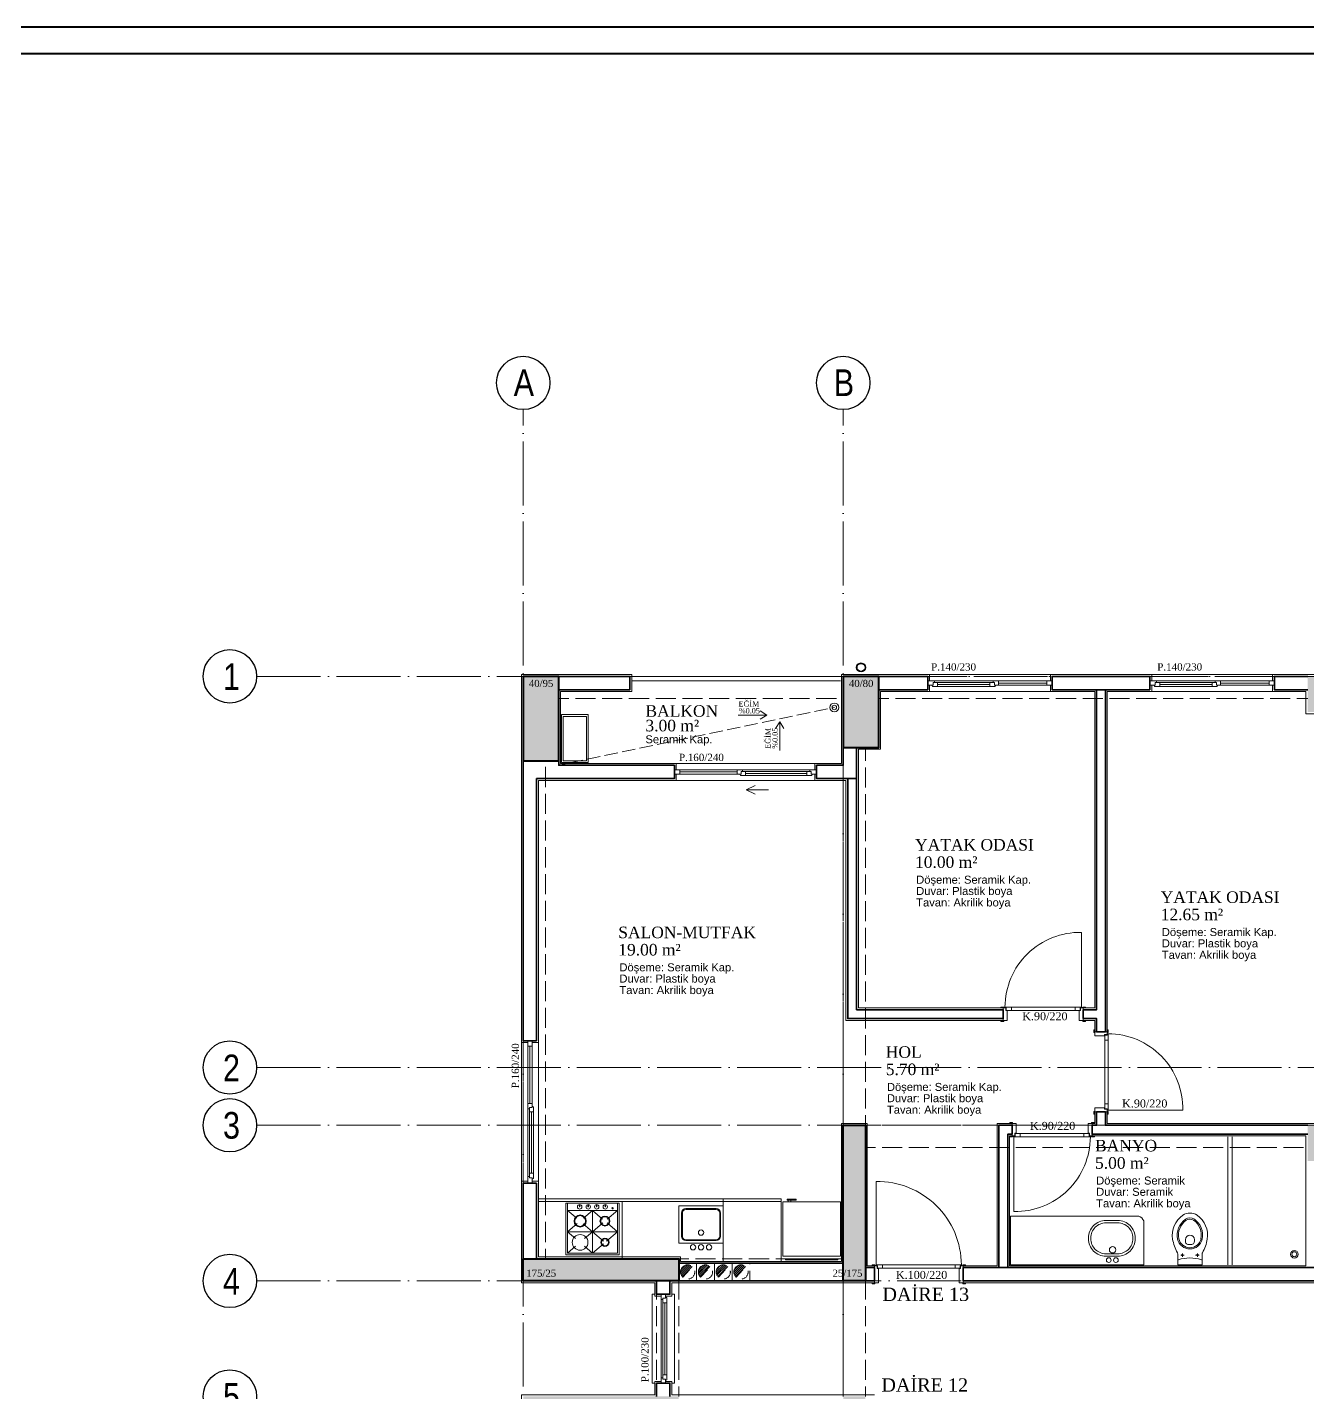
# Model space of a CAD drawing. Header units: millimetres. Extents: x 11587 to 81192, y -36083 to -25300.
# Drawn here: x 30769 to 32209, y -26835 to -25300 of the extents above; entities that cross this region are included whole.
import ezdxf

# ---------------------------------------------------------------- set-up
doc = ezdxf.new("R2010")
doc.units = ezdxf.units.MM
doc.linetypes.add('AKS', pattern=[30, 24, -3, 0, -3])
doc.linetypes.add('IZDUSUM1', pattern=[20, 7.5, -5, 7.5, 0])
for name, color, linetype, lineweight in [('rtm-aks balon', 20, 'Continuous', 25), ('rtm-aks balon yazı', 7, 'Continuous', 20), ('rtm-aks yeni', 7, 'AKS', 20), ('rtm-antet-02', 140, 'Continuous', 40), ('rtm-cam', 141, 'Continuous', 9), ('rtm-duv tugla', 22, 'Continuous', 35), ('rtm-izdusum-üst ince', 8, 'IZDUSUM1', 5), ('rtm-kapı-ahsap', 35, 'Continuous', 13), ('rtm-mhl-yazı-adı', 150, 'Continuous', 30), ('rtm-mhl-yazı-m2', 7, 'Continuous', 20), ('rtm-mhl-yazı-malzeme', 253, 'Continuous', 13), ('rtm-pen-ahsap', 35, 'Continuous', 13), ('rtm-plan katmanı-04', 33, 'Continuous', 25), ('rtm-plan katmanı-05', 205, 'Continuous', 20), ('rtm-plan katmanı-07', 135, 'Continuous', 9), ('rtm-sembol ok', 7, 'Continuous', 20), ('rtm-sıva', 252, 'Continuous', 15), ('rtm-tarama-betonarme', 51, 'Continuous', 15), ('rtm-tas_betonarme', 50, 'Continuous', 40), ('rtm-tefris vitrifiye', 9, 'Continuous', 9)]:
    doc.layers.add(name, color=color, linetype=linetype, lineweight=lineweight)
doc.styles.add('AKSYAZI', font='ARIALN.TTF')
doc.styles.add('ARIAL', font='times.ttf')
doc.styles.get("Standard").update_dxf_attribs({"font": 'arial.ttf'})
doc.styles.add('VAZ-OLCU', font='times.ttf', dxfattribs={"height": 60})

# ---------------------------------------------------------------- blocks, each defined once
blk = doc.blocks.new('K-100')
at = {"layer": 'rtm-kapı-ahsap'}
for p, q in [((-34308.1, -13702.2), (-34307, -13702.2)), ((-34308.1, -13705.4), (-34308.1, -13702.2)), ((-34307, -13705.4), (-34308.1, -13705.4)), ((-34307, -13702.2), (-34307, -13705.4)), ((-34307, -13709.3), (-34307, -13704.8)), ((-34288, -13704.8), (-34307, -13704.8)), ((-34291, -13709.3), (-34307, -13709.3)), ((-34288, -13707.8), (-34291, -13707.8)), ((-34291, -13707.8), (-34291, -13709.3)), ((-34290.8, -13801.3), (-34290.8, -13708.3)), ((-34290.8, -13708.3), (-34287.9, -13708.3)), ((-34287, -13713.9), (-34290.8, -13713.9)), ((-34288, -13702.3), (-34288, -13705.4)), ((-34287, -13702.3), (-34288, -13702.3)), ((-34288, -13704.8), (-34288, -13707.8)), ((-34288, -13705.4), (-34287, -13705.4)), ((-34288, -13706.8), (-34287, -13706.8)), ((-34287.9, -13708.3), (-34287.9, -13706.8)), ((-34287, -13705.4), (-34287, -13702.3)), ((-34287, -13706.8), (-34287, -13802.8)), ((-34307, -13804.2), (-34308.1, -13804.2)), ((-34308.1, -13804.2), (-34308.1, -13807.3)), ((-34307, -13800.3), (-34307, -13804.8)), ((-34291, -13800.3), (-34307, -13800.3)), ((-34307, -13807.3), (-34307, -13804.2)), ((-34288, -13804.8), (-34307, -13804.8)), ((-34291, -13801.8), (-34291, -13800.3)), ((-34288, -13801.8), (-34291, -13801.8)), ((-34287, -13795.6), (-34290.8, -13795.6)), ((-34290.8, -13801.3), (-34287.9, -13801.3)), ((-34288, -13804.8), (-34288, -13801.8)), ((-34288, -13802.8), (-34287, -13802.8)), ((-34288, -13807.3), (-34288, -13804.2)), ((-34288, -13804.2), (-34287, -13804.2)), ((-34287.9, -13801.3), (-34287.9, -13802.8)), ((-34193, -13802.8), (-34287, -13802.8)), ((-34287, -13804.2), (-34287, -13807.3)), ((-34308.1, -13807.3), (-34307, -13807.3)), ((-34287, -13807.3), (-34288, -13807.3))]:
    blk.add_line(p, q, dxfattribs=at)
at = {"layer": 'rtm-kapı-ahsap', "const_width": 0.392}
blk.add_lwpolyline([(-34287.4, -13803.7, -1), (-34287.4, -13803.1, -1)], format="xyb", close=True, dxfattribs=at)
at = {"layer": 'rtm-kapı-ahsap'}
blk.add_arc((-34287.9, -13801.7), 94.9, 359.3332, 89.4605, dxfattribs=at)
blk = doc.blocks.new('rty')
at = {"layer": 'rtm-kapı-ahsap'}
for p, q in [((-58244.9, -62700.3), (-58243.8, -62700.3)), ((-58244.9, -62703.4), (-58244.9, -62700.3)), ((-58243.8, -62703.4), (-58244.9, -62703.4)), ((-58243.8, -62700.3), (-58243.8, -62703.4)), ((-58243.8, -62707.4), (-58243.8, -62702.9)), ((-58229.8, -62702.9), (-58243.8, -62702.9)), ((-58229.8, -62700.4), (-58229.8, -62703.4)), ((-58228.8, -62700.4), (-58229.8, -62700.4)), ((-58229.8, -62702.9), (-58229.8, -62705.9)), ((-58229.8, -62703.4), (-58228.8, -62703.4)), ((-58228.8, -62703.4), (-58228.8, -62700.4)), ((-58232.8, -62707.4), (-58243.8, -62707.4)), ((-58232.8, -62705.9), (-58232.8, -62707.4)), ((-58229.8, -62705.9), (-58232.8, -62705.9)), ((-58232.6, -62706.4), (-58232.6, -62789.4)), ((-58232.6, -62706.4), (-58229.7, -62706.4)), ((-58228.8, -62712), (-58232.6, -62712)), ((-58229.8, -62704.9), (-58228.8, -62704.9)), ((-58229.7, -62706.4), (-58229.7, -62704.9)), ((-58228.8, -62790.9), (-58228.8, -62704.9)), ((-58144.8, -62704.9), (-58228.8, -62704.9)), ((-58243.8, -62792.3), (-58244.9, -62792.3)), ((-58244.9, -62792.3), (-58244.9, -62795.4)), ((-58244.9, -62795.4), (-58243.8, -62795.4)), ((-58243.8, -62788.4), (-58243.8, -62792.9)), ((-58232.8, -62788.4), (-58243.8, -62788.4)), ((-58243.8, -62795.4), (-58243.8, -62792.3)), ((-58229.8, -62792.9), (-58243.8, -62792.9)), ((-58232.8, -62789.9), (-58232.8, -62788.4)), ((-58229.8, -62789.9), (-58232.8, -62789.9)), ((-58228.8, -62783.7), (-58232.6, -62783.7)), ((-58232.6, -62789.4), (-58229.7, -62789.4)), ((-58229.8, -62792.9), (-58229.8, -62789.9)), ((-58229.8, -62790.9), (-58228.8, -62790.9)), ((-58229.8, -62795.4), (-58229.8, -62792.3)), ((-58229.8, -62792.3), (-58228.8, -62792.3)), ((-58228.8, -62795.4), (-58229.8, -62795.4)), ((-58229.7, -62789.4), (-58229.7, -62790.9)), ((-58228.8, -62792.3), (-58228.8, -62795.4))]:
    blk.add_line(p, q, dxfattribs=at)
at = {"layer": 'rtm-kapı-ahsap', "const_width": 0.392}
blk.add_lwpolyline([(-58229.2, -62703.9, 1), (-58229.2, -62704.5, 1)], format="xyb", close=True, dxfattribs=at)
at = {"layer": 'rtm-kapı-ahsap'}
blk.add_arc((-58229.1, -62706.6), 84.3, 270.2011, 1.1472, dxfattribs=at)

msp = doc.modelspace()

# ---------------------------------------------------------------- hatches: boundary and pattern name
at = {"layer": 'rtm-izdusum-üst ince', "ltscale": 1.5}
h = msp.add_hatch(dxfattribs=at)
h.set_pattern_fill('ANSI31', color=256, scale=0.5, angle=180, style=0)
h.set_pattern_definition([(225, (31955.9866, -26689.5514), (1.122532, -1.122532), [])])
edge = h.paths.add_edge_path()
edge.add_arc((31511.59, -26699.55), 8, 47.23741, 227.23741, ccw=False)
edge.add_line((31517.03, -26693.68), (31506.16, -26705.42))
h = msp.add_hatch(dxfattribs=at)
h.set_pattern_fill('ANSI31', color=256, scale=0.5, angle=180, style=0)
h.set_pattern_definition([(225, (31975.9866, -26689.5514), (1.122532, -1.122532), [])])
edge = h.paths.add_edge_path()
edge.add_arc((31531.59, -26699.55), 8, 47.23741, 227.23741, ccw=False)
edge.add_line((31537.03, -26693.68), (31526.16, -26705.42))
h = msp.add_hatch(dxfattribs=at)
h.set_pattern_fill('ANSI31', color=256, scale=0.5, angle=180, style=0)
h.set_pattern_definition([(225, (31995.9866, -26689.5514), (1.122532, -1.122532), [])])
edge = h.paths.add_edge_path()
edge.add_arc((31551.59, -26699.55), 8, 47.23741, 227.23741, ccw=False)
edge.add_line((31557.03, -26693.68), (31546.16, -26705.42))
h = msp.add_hatch(dxfattribs=at)
h.set_pattern_fill('ANSI31', color=256, scale=0.5, angle=180, style=0)
h.set_pattern_definition([(225, (32015.9866, -26689.5514), (1.122532, -1.122532), [])])
edge = h.paths.add_edge_path()
edge.add_arc((31571.59, -26699.55), 8, 47.23741, 227.23741, ccw=False)
edge.add_line((31577.03, -26693.68), (31566.16, -26705.42))
at = {"layer": 'rtm-tarama-betonarme'}
h = msp.add_hatch(dxfattribs=at)
h.set_pattern_fill('ANSI33', color=256, scale=2, style=0)
h.set_pattern_definition([(45, (21039.519, -4888.525), (-8.980256, 8.980256), []), (45, (21048.499, -4888.525), (-8.980256, 8.980256), [6.35, -3.175])])
h.paths.add_polyline_path([(34324.09, -27439.55), (34364.09, -27439.55), (34364.09, -27519.55), (34324.09, -27519.55)])
h.paths.add_polyline_path([(33911.59, -27479.55), (33991.59, -27479.55), (33991.59, -27519.55), (33911.59, -27519.55)])
h.paths.add_polyline_path([(34324.09, -26944.55), (34364.09, -26944.55), (34364.09, -27024.55), (34324.09, -27024.55)])
h.paths.add_polyline_path([(33961.59, -26944.55), (33996.59, -26944.55), (33996.59, -27024.55), (33961.59, -27024.55)])
h.paths.add_polyline_path([(33961.59, -26524.55), (33996.59, -26524.55), (33996.59, -26604.55), (33961.59, -26604.55)])
h.paths.add_polyline_path([(34324.09, -26524.55), (34364.09, -26524.55), (34364.09, -26604.55), (34324.09, -26604.55)])
h.paths.add_polyline_path([(34324.09, -26029.55), (34364.09, -26029.55), (34364.09, -26109.55), (34324.09, -26109.55)])
h.paths.add_polyline_path([(33911.59, -26029.55), (33991.59, -26029.55), (33991.59, -26069.55), (33911.59, -26069.55)])
h.paths.add_polyline_path([(34726.59, -26524.55), (34691.59, -26524.55), (34691.59, -26604.55), (34726.59, -26604.55)])
h.paths.add_polyline_path([(34726.59, -26944.55), (34691.59, -26944.55), (34691.59, -27024.55), (34726.59, -27024.55)])
h.paths.add_polyline_path([(34776.59, -27479.55), (34696.59, -27479.55), (34696.59, -27519.55), (34776.59, -27519.55)])
h.paths.add_polyline_path([(35299.09, -27479.55), (35219.09, -27479.55), (35219.09, -27519.55), (35299.09, -27519.55)])
h.paths.add_polyline_path([(35299.09, -26974.55), (35219.09, -26974.55), (35219.09, -27014.55), (35299.09, -27014.55)])
h.paths.add_polyline_path([(35299.09, -26534.55), (35219.09, -26534.55), (35219.09, -26574.55), (35299.09, -26574.55)])
h.paths.add_polyline_path([(34776.59, -26029.55), (34696.59, -26029.55), (34696.59, -26069.55), (34776.59, -26069.55)])
h.paths.add_polyline_path([(35299.09, -26029.55), (35219.09, -26029.55), (35219.09, -26069.55), (35299.09, -26069.55)])
h.paths.add_polyline_path([(35821.59, -26839.55), (35796.59, -26839.55), (35796.59, -27014.55), (35821.59, -27014.55)])
h.paths.add_polyline_path([(35821.59, -26534.55), (35796.59, -26534.55), (35796.59, -26709.55), (35821.59, -26709.55)])
h.paths.add_polyline_path([(36181.59, -26839.55), (36006.59, -26839.55), (36006.59, -26864.55), (36181.59, -26864.55)])
h.paths.add_polyline_path([(36181.59, -26684.55), (36006.59, -26684.55), (36006.59, -26709.55), (36181.59, -26709.55)])
h.paths.add_polyline_path([(35821.59, -26109.55), (35781.59, -26109.55), (35781.59, -26029.55), (35821.59, -26029.55)])
h.paths.add_polyline_path([(36181.59, -26124.55), (36141.59, -26124.55), (36141.59, -26029.55), (36181.59, -26029.55)])
h.paths.add_polyline_path([(35821.59, -27439.55), (35781.59, -27439.55), (35781.59, -27519.55), (35821.59, -27519.55)])
h.paths.add_polyline_path([(36181.59, -27424.55), (36141.59, -27424.55), (36141.59, -27519.55), (36181.59, -27519.55)])
h.paths.add_polyline_path([(33421.59, -27439.55), (33461.59, -27439.55), (33461.59, -27519.55), (33421.59, -27519.55)])
h.paths.add_polyline_path([(33131.59, -27439.55), (33171.59, -27439.55), (33171.59, -27519.55), (33131.59, -27519.55)])
h.paths.add_polyline_path([(33421.59, -26029.55), (33501.59, -26029.55), (33501.59, -26069.55), (33421.59, -26069.55)])
h.paths.add_polyline_path([(33091.59, -26029.55), (33171.59, -26029.55), (33171.59, -26069.55), (33091.59, -26069.55)])
h.paths.add_polyline_path([(32781.59, -26524.55), (32816.59, -26524.55), (32816.59, -26604.55), (32781.59, -26604.55)])
h.paths.add_polyline_path([(32781.59, -26944.55), (32816.59, -26944.55), (32816.59, -27024.55), (32781.59, -27024.55)])
h.paths.add_polyline_path([(32731.59, -27479.55), (32811.59, -27479.55), (32811.59, -27519.55), (32731.59, -27519.55)])
h.paths.add_polyline_path([(32209.09, -27479.55), (32289.09, -27479.55), (32289.09, -27519.55), (32209.09, -27519.55)])
h.paths.add_polyline_path([(32209.09, -26974.55), (32289.09, -26974.55), (32289.09, -27014.55), (32209.09, -27014.55)])
h.paths.add_polyline_path([(32209.09, -26534.55), (32289.09, -26534.55), (32289.09, -26574.55), (32209.09, -26574.55)])
h.paths.add_polyline_path([(32731.59, -26029.55), (32811.59, -26029.55), (32811.59, -26069.55), (32731.59, -26069.55)])
h.paths.add_polyline_path([(32209.09, -26029.55), (32289.09, -26029.55), (32289.09, -26069.55), (32209.09, -26069.55)])
h.paths.add_polyline_path([(31686.59, -26839.55), (31711.59, -26839.55), (31711.59, -27014.55), (31686.59, -27014.55)])
h.paths.add_polyline_path([(31686.59, -26534.55), (31711.59, -26534.55), (31711.59, -26709.55), (31686.59, -26709.55)])
h.paths.add_polyline_path([(31326.59, -26839.55), (31501.59, -26839.55), (31501.59, -26864.55), (31326.59, -26864.55)])
h.paths.add_polyline_path([(31326.59, -26684.55), (31501.59, -26684.55), (31501.59, -26709.55), (31326.59, -26709.55)])
h.paths.add_polyline_path([(31686.59, -26109.55), (31726.59, -26109.55), (31726.59, -26029.55), (31686.59, -26029.55)])
h.paths.add_polyline_path([(31326.59, -26124.55), (31366.59, -26124.55), (31366.59, -26029.55), (31326.59, -26029.55)])
h.paths.add_polyline_path([(31686.59, -27439.55), (31726.59, -27439.55), (31726.59, -27519.55), (31686.59, -27519.55)])
h.paths.add_polyline_path([(31326.59, -27424.55), (31366.59, -27424.55), (31366.59, -27519.55), (31326.59, -27519.55)])

# ---------------------------------------------------------------- linework, layer by layer
at = {"layer": 'rtm-aks balon'}
for centre in [(31326.59, -25699.55), (31686.59, -25699.55), (30996.59, -26029.55), (30996.59, -26469.55), (30996.59, -26534.55), (30996.59, -26709.55), (30996.59, -26839.55)]:
    msp.add_circle(centre, 30, dxfattribs=at)
at = {"layer": 'rtm-aks yeni', "ltscale": 3}
for p, q in [((31326.59, -27819.55), (31326.59, -25729.55)), ((31686.59, -27819.55), (31686.59, -25729.55)), ((31026.59, -26029.55), (36481.59, -26029.55)), ((31026.59, -26469.55), (36481.59, -26469.55)), ((31026.59, -26534.55), (36481.59, -26534.55)), ((31026.59, -26709.55), (36481.59, -26709.55))]:
    msp.add_line(p, q, dxfattribs=at)
at = {"layer": 'rtm-antet-02'}
msp.add_lwpolyline([(30726.59, -25299.55), (30726.59, -28299.55), (36726.59, -28299.55), (36726.59, -25299.55), (30726.59, -25299.55)], dxfattribs=at)
msp.add_lwpolyline([(30756.59, -25329.55), (30756.59, -28269.55), (36696.59, -28269.55), (36696.59, -25329.55)], close=True, dxfattribs=at)
at = {"layer": 'rtm-cam'}
for p, q in [((31792.59, -26038.8), (31851.59, -26038.8)), ((31861.09, -26037.05), (31915.59, -26037.05)), ((32042.59, -26038.8), (32101.59, -26038.8)), ((32111.09, -26037.05), (32165.59, -26037.05)), ((31567.09, -26137.05), (31502.59, -26137.05)), ((31645.59, -26138.8), (31576.59, -26138.8)), ((31334.09, -26510.05), (31334.09, -26445.55)), ((31335.84, -26588.55), (31335.84, -26519.55)), ((31485.84, -26815.05), (31485.84, -26734.05))]:
    msp.add_line(p, q, dxfattribs=at)
at = {"layer": 'rtm-duv tugla'}
for points in [[(31366.59, -26029.55), (31446.59, -26029.55), (31446.59, -26044.55), (31366.59, -26044.55)], [(31726.59, -26044.55), (31781.59, -26044.55), (31781.59, -26029.55), (31726.59, -26029.55)], [(31781.59, -26044.55), (31781.59, -26029.55)], [(32209.09, -26029.55), (32171.59, -26029.55), (32171.59, -26044.55), (32209.09, -26044.55)], [(31971.59, -26044.55), (31971.59, -26404.55), (31956.59, -26404.55), (31956.59, -26414.55), (31971.59, -26414.55), (31971.59, -26429.55), (31981.59, -26429.55), (31981.59, -26044.55)], [(31686.59, -26109.55), (31686.59, -26129.55), (31656.59, -26129.55), (31656.59, -26144.55), (31701.59, -26144.55), (31701.59, -26109.55)], [(31326.59, -26124.55), (31326.59, -26439.55)], [(31366.59, -26124.55), (31366.59, -26129.55), (31496.59, -26129.55), (31496.59, -26144.55), (31341.59, -26144.55), (31341.59, -26439.55)], [(31701.59, -26144.55), (31701.59, -26404.55), (31866.59, -26404.55), (31866.59, -26414.55), (31691.59, -26414.55), (31691.59, -26144.55)], [(31326.59, -26439.55), (31341.59, -26439.55)], [(32209.09, -26534.55), (31981.59, -26534.55), (31981.59, -26519.55), (31971.59, -26519.55), (31971.59, -26534.55), (31966.59, -26534.55), (31966.59, -26544.55), (32209.09, -26544.55)], [(31871.59, -26694.55), (31871.59, -26544.55), (31876.59, -26544.55), (31876.59, -26534.55), (31861.59, -26534.55), (31861.59, -26694.55)], [(31326.59, -26599.55), (31341.59, -26599.55)], [(31326.59, -26599.55), (31326.59, -26684.55)], [(31341.59, -26599.55), (31341.59, -26684.55)], [(31501.59, -26689.55), (31686.59, -26689.55)], [(31711.59, -26694.55), (31721.59, -26694.55)], [(31721.59, -26694.55), (31721.59, -26709.55)], [(31821.59, -26694.55), (31821.59, -26709.55)], [(31821.59, -26694.55), (32676.59, -26694.55)], [(31491.59, -26709.55), (31491.59, -26724.55), (31476.59, -26724.55), (31476.59, -26709.55)], [(31501.59, -26709.55), (31686.59, -26709.55)], [(31711.59, -26709.55), (31721.59, -26709.55)], [(31821.59, -26709.55), (32676.59, -26709.55)], [(31491.59, -26839.55), (31491.59, -26824.55), (31476.59, -26824.55), (31476.59, -26839.55)]]:
    msp.add_lwpolyline(points, dxfattribs=at)
msp.add_lwpolyline([(32031.59, -26044.55), (32031.59, -26029.55), (31921.59, -26029.55), (31921.59, -26044.55)], close=True, dxfattribs=at)
at = {"layer": 'rtm-izdusum-üst ince', "ltscale": 1.5}
for points in [[(31366.59, -26029.55), (31686.59, -26029.55)], [(31724.52, -26029.55), (32209.09, -26029.55)], [(31366.59, -26054.55), (31686.59, -26054.55)], [(31726.59, -26054.55), (32209.09, -26054.55)], [(31686.59, -26534.55), (31686.59, -26109.55)], [(31711.59, -26534.55), (31711.59, -26109.55)], [(31326.59, -26684.55), (31326.59, -26124.55)], [(31351.59, -26684.55), (31351.59, -26124.55)], [(31711.59, -26534.55), (32209.09, -26534.55)], [(31711.59, -26559.55), (32209.09, -26559.55)], [(31501.59, -26684.55), (31686.59, -26684.55)], [(31501.59, -26689.55), (31501.59, -26709.55), (31521.59, -26709.55), (31521.59, -26689.55), (31501.59, -26689.55)], [(31521.59, -26689.55), (31521.59, -26709.55), (31541.59, -26709.55), (31541.59, -26689.55), (31521.59, -26689.55)], [(31541.59, -26689.55), (31541.59, -26709.55), (31561.59, -26709.55), (31561.59, -26689.55), (31541.59, -26689.55)], [(31561.59, -26689.55), (31561.59, -26709.55), (31581.59, -26709.55), (31581.59, -26689.55), (31561.59, -26689.55)], [(31506.16, -26705.42), (31517.03, -26693.68)], [(31526.16, -26705.42), (31537.03, -26693.68)], [(31546.16, -26705.42), (31557.03, -26693.68)], [(31566.16, -26705.42), (31577.03, -26693.68)], [(31476.59, -26839.55), (31476.59, -26709.55)], [(31501.59, -26839.55), (31501.59, -26709.55)], [(31686.59, -26839.55), (31686.59, -26709.55)], [(31711.59, -26839.55), (31711.59, -26709.55)]]:
    msp.add_lwpolyline(points, dxfattribs=at)
at = {"layer": 'rtm-izdusum-üst ince'}
msp.add_lwpolyline([(31366.59, -26129.55), (31676.59, -26064.55)], dxfattribs=at)
at = {"layer": 'rtm-izdusum-üst ince', "ltscale": 1.5}
for centre in [(31511.59, -26699.55), (31531.59, -26699.55), (31551.59, -26699.55), (31571.59, -26699.55)]:
    msp.add_circle(centre, 8, dxfattribs=at)
at = {"layer": 'rtm-pen-ahsap'}
for p, q in [((31789.09, -26034.55), (31781.59, -26034.55)), ((31781.59, -26039.55), (31787.59, -26039.55)), ((31786.96, -26041.05), (31792.59, -26041.05)), ((31787.59, -26036.55), (31792.59, -26036.55)), ((31787.59, -26036.55), (31787.59, -26039.55)), ((31789.09, -26034.55), (31789.09, -26036.55)), ((31851.59, -26036.55), (31792.59, -26036.55)), ((31792.59, -26036.55), (31792.59, -26041.05)), ((31851.59, -26041.05), (31792.59, -26041.05)), ((31856.59, -26036.55), (31851.59, -26036.55)), ((31851.59, -26036.55), (31851.59, -26041.05)), ((31857.23, -26041.05), (31851.59, -26041.05)), ((31862.59, -26034.55), (31855.09, -26034.55)), ((31855.09, -26036.55), (31855.09, -26034.55)), ((31856.59, -26036.55), (31856.59, -26039.55)), ((31856.59, -26039.55), (31861.09, -26039.55)), ((31861.09, -26034.55), (31861.09, -26039.55)), ((31910.59, -26039.55), (31861.09, -26039.55)), ((31862.59, -26034.55), (31921.59, -26034.55)), ((31910.59, -26039.55), (31916.23, -26039.55)), ((31915.59, -26034.55), (31915.59, -26039.55)), ((31921.59, -26039.55), (31915.59, -26039.55)), ((32039.09, -26034.55), (32031.59, -26034.55)), ((32031.59, -26039.55), (32037.59, -26039.55)), ((32036.96, -26041.05), (32042.59, -26041.05)), ((32037.59, -26036.55), (32042.59, -26036.55)), ((32037.59, -26036.55), (32037.59, -26039.55)), ((32039.09, -26034.55), (32039.09, -26036.55)), ((32101.59, -26036.55), (32042.59, -26036.55)), ((32042.59, -26036.55), (32042.59, -26041.05)), ((32101.59, -26041.05), (32042.59, -26041.05)), ((32106.59, -26036.55), (32101.59, -26036.55)), ((32101.59, -26036.55), (32101.59, -26041.05)), ((32107.23, -26041.05), (32101.59, -26041.05)), ((32112.59, -26034.55), (32105.09, -26034.55)), ((32105.09, -26036.55), (32105.09, -26034.55)), ((32106.59, -26036.55), (32106.59, -26039.55)), ((32106.59, -26039.55), (32111.09, -26039.55)), ((32111.09, -26034.55), (32111.09, -26039.55)), ((32160.59, -26039.55), (32111.09, -26039.55)), ((32112.59, -26034.55), (32171.59, -26034.55)), ((32160.59, -26039.55), (32166.23, -26039.55)), ((32165.59, -26034.55), (32165.59, -26039.55)), ((32171.59, -26039.55), (32165.59, -26039.55)), ((31565.59, -26134.55), (31496.59, -26134.55)), ((31502.59, -26134.55), (31502.59, -26139.55)), ((31565.59, -26134.55), (31573.09, -26134.55)), ((31567.09, -26134.55), (31567.09, -26139.55)), ((31571.59, -26136.55), (31576.59, -26136.55)), ((31571.59, -26136.55), (31571.59, -26139.55)), ((31573.09, -26136.55), (31573.09, -26134.55)), ((31576.59, -26136.55), (31645.59, -26136.55)), ((31576.59, -26136.55), (31576.59, -26141.05)), ((31650.59, -26136.55), (31645.59, -26136.55)), ((31645.59, -26136.55), (31645.59, -26141.05)), ((31649.09, -26134.55), (31649.09, -26136.55)), ((31649.09, -26134.55), (31656.59, -26134.55)), ((31650.59, -26136.55), (31650.59, -26139.55)), ((31496.59, -26139.55), (31502.59, -26139.55)), ((31507.59, -26139.55), (31501.96, -26139.55)), ((31507.59, -26139.55), (31567.09, -26139.55)), ((31571.59, -26139.55), (31567.09, -26139.55)), ((31570.96, -26141.05), (31576.59, -26141.05)), ((31576.59, -26141.05), (31645.59, -26141.05)), ((31651.23, -26141.05), (31645.59, -26141.05)), ((31656.59, -26139.55), (31650.59, -26139.55)), ((31331.59, -26508.55), (31331.59, -26439.55)), ((31336.59, -26439.55), (31336.59, -26445.55)), ((31336.59, -26450.55), (31336.59, -26444.92)), ((31331.59, -26445.55), (31336.59, -26445.55)), ((31336.59, -26450.55), (31336.59, -26510.05)), ((31331.59, -26508.55), (31331.59, -26516.05)), ((31331.59, -26510.05), (31336.59, -26510.05)), ((31333.59, -26516.05), (31331.59, -26516.05)), ((31333.59, -26514.55), (31333.59, -26519.55)), ((31333.59, -26514.55), (31336.59, -26514.55)), ((31333.59, -26519.55), (31333.59, -26588.55)), ((31333.59, -26519.55), (31338.09, -26519.55)), ((31336.59, -26514.55), (31336.59, -26510.05)), ((31338.09, -26513.92), (31338.09, -26519.55)), ((31338.09, -26519.55), (31338.09, -26588.55)), ((31331.59, -26592.05), (31333.59, -26592.05)), ((31331.59, -26592.05), (31331.59, -26599.55)), ((31333.59, -26593.55), (31333.59, -26588.55)), ((31333.59, -26588.55), (31338.09, -26588.55)), ((31333.59, -26593.55), (31336.59, -26593.55)), ((31336.59, -26599.55), (31336.59, -26593.55)), ((31338.09, -26594.18), (31338.09, -26588.55)), ((31481.59, -26724.55), (31486.59, -26724.55)), ((31481.59, -26724.55), (31481.59, -26730.55)), ((31483.59, -26730.55), (31481.59, -26730.55)), ((31483.59, -26729.05), (31483.59, -26734.05)), ((31483.59, -26729.05), (31486.59, -26729.05)), ((31483.59, -26734.05), (31483.59, -26815.05)), ((31483.59, -26734.05), (31488.09, -26734.05)), ((31486.59, -26729.05), (31486.59, -26724.55)), ((31488.09, -26728.42), (31488.09, -26734.05)), ((31488.09, -26734.05), (31488.09, -26815.05)), ((31481.59, -26818.55), (31483.59, -26818.55)), ((31483.59, -26820.05), (31483.59, -26815.05)), ((31483.59, -26815.05), (31488.09, -26815.05)), ((31483.59, -26820.05), (31486.59, -26820.05)), ((31488.09, -26820.68), (31488.09, -26815.05))]:
    msp.add_line(p, q, dxfattribs=at)
for points in [[(31786.96, -26041.05), (31786.09, -26039.55)], [(31857.23, -26041.05), (31858.1, -26039.55)], [(32036.96, -26041.05), (32036.09, -26039.55)], [(32107.23, -26041.05), (32108.1, -26039.55)], [(31570.96, -26141.05), (31570.09, -26139.55)], [(31651.23, -26141.05), (31652.1, -26139.55)], [(31338.09, -26513.92), (31336.59, -26513.05)], [(31338.09, -26594.18), (31336.59, -26595.05)], [(31488.09, -26728.42), (31486.59, -26727.55)], [(31481.59, -26818.55), (31481.59, -26824.55), (31486.59, -26824.55), (31486.59, -26820.05)], [(31488.09, -26820.68), (31486.59, -26821.55)]]:
    msp.add_lwpolyline(points, dxfattribs=at)
at = {"layer": 'rtm-plan katmanı-04'}
for radius in [5, 4.5]:
    msp.add_circle((31706.59, -26019.55), radius, dxfattribs=at)
at = {"layer": 'rtm-plan katmanı-05'}
for points in [[(31683.59, -26029.55), (31449.59, -26029.55)], [(31683.59, -26034.55), (31449.59, -26034.55)], [(31474.59, -26724.55), (31471.59, -26724.55), (31471.59, -26824.55), (31474.59, -26824.55)], [(31493.59, -26724.55), (31496.59, -26724.55), (31496.59, -26824.55), (31493.59, -26824.55)]]:
    msp.add_lwpolyline(points, dxfattribs=at)
at = {"layer": 'rtm-plan katmanı-05', "ltscale": 0.6}
for points in [[(31919.59, -26027.55), (31783.59, -26027.55)], [(32169.59, -26027.55), (32033.59, -26027.55)], [(31919.59, -26046.55), (31783.59, -26046.55)], [(32169.59, -26046.55), (32033.59, -26046.55)], [(31498.59, -26127.55), (31654.59, -26127.55)], [(31498.59, -26146.55), (31654.59, -26146.55)], [(31324.59, -26441.55), (31324.59, -26597.55)], [(31343.59, -26441.55), (31343.59, -26597.55)]]:
    msp.add_lwpolyline(points, dxfattribs=at)
at = {"layer": 'rtm-plan katmanı-05'}
for radius in [5, 2.5]:
    msp.add_circle((31676.59, -26064.55), radius, dxfattribs=at)
at = {"layer": 'rtm-plan katmanı-07'}
for points in [[(31855.09, -26034.55), (31789.09, -26034.55)], [(32105.09, -26034.55), (32039.09, -26034.55)], [(31573.09, -26134.55), (31649.09, -26134.55)], [(31331.59, -26516.05), (31331.59, -26592.05)], [(31481.59, -26730.55), (31481.59, -26818.55)]]:
    msp.add_lwpolyline(points, dxfattribs=at)
at = {"layer": 'rtm-sembol ok'}
for points in [[(31568.32, -26073.17), (31600.65, -26073.17)], [(31600.65, -26073.17), (31593.25, -26068.5)], [(31600.65, -26073.17), (31593.25, -26077.84)], [(31615.17, -26080.78), (31610.5, -26088.18)], [(31615.17, -26113.1), (31615.17, -26080.78)], [(31615.17, -26080.78), (31619.83, -26088.18)], [(31577.44, -26157.24), (31587.44, -26152.24)], [(31602.44, -26157.24), (31577.44, -26157.24)], [(31577.44, -26157.24), (31587.44, -26162.24)]]:
    msp.add_lwpolyline(points, dxfattribs=at)
at = {"layer": 'rtm-sıva'}
for points in [[(31498.59, -26134.55), (31498.59, -26127.55), (31368.59, -26127.55), (31368.59, -26046.55), (31448.59, -26046.55), (31448.59, -26027.55), (31324.59, -26027.55), (31324.59, -26441.55)], [(31783.59, -26034.55), (31783.59, -26027.55), (31684.59, -26027.55), (31684.59, -26127.55), (31654.59, -26127.55), (31654.59, -26134.55)], [(32033.59, -26034.55), (32033.59, -26027.55), (31919.59, -26027.55), (31919.59, -26034.55)], [(32169.59, -26034.55), (32169.59, -26027.55), (32328.59, -26027.55), (32328.59, -26034.55)], [(31783.59, -26039.55), (31783.59, -26046.55), (31728.59, -26046.55), (31728.59, -26111.55), (31703.59, -26111.55), (31703.59, -26402.55), (31866.59, -26402.55)], [(31956.59, -26402.55), (31969.59, -26402.55), (31969.59, -26046.55), (31919.59, -26046.55), (31919.59, -26039.55)], [(32033.59, -26039.55), (32033.59, -26046.55), (31983.59, -26046.55), (31983.59, -26429.55)], [(31983.59, -26519.55), (31983.59, -26532.55), (32239.59, -26532.55), (32239.59, -26071.55), (32207.09, -26071.55), (32207.09, -26046.55), (32169.59, -26046.55), (32169.59, -26039.55)], [(31498.59, -26139.55), (31498.59, -26146.55), (31343.59, -26146.55), (31343.59, -26441.55)], [(31866.59, -26416.55), (31689.59, -26416.55), (31689.59, -26146.55), (31654.59, -26146.55), (31654.59, -26139.55)], [(31969.59, -26429.55), (31969.59, -26416.55), (31956.59, -26416.55)], [(31324.59, -26441.55), (31331.59, -26441.55)], [(31336.59, -26441.55), (31343.59, -26441.55)], [(31969.59, -26519.55), (31969.59, -26532.55), (31966.59, -26532.55)], [(31343.59, -26597.55), (31343.59, -26682.55), (31503.59, -26682.55), (31503.59, -26687.55), (31684.59, -26687.55), (31684.59, -26532.55), (31713.59, -26532.55), (31713.59, -26692.55), (31721.59, -26692.55)], [(31821.59, -26692.55), (31859.59, -26692.55), (31859.59, -26532.55), (31876.59, -26532.55)], [(31876.59, -26546.55), (31873.59, -26546.55), (31873.59, -26692.55), (32207.09, -26692.55), (32207.09, -26546.55), (31966.59, -26546.55)], [(31324.59, -26597.55), (31331.59, -26597.55)], [(31324.59, -26597.55), (31324.59, -26711.55), (31474.59, -26711.55), (31474.59, -26726.55), (31481.59, -26726.55)], [(31336.59, -26597.55), (31343.59, -26597.55)], [(31721.59, -26711.55), (31493.59, -26711.55), (31493.59, -26726.55), (31486.59, -26726.55)], [(31821.59, -26711.55), (32676.59, -26711.55)], [(31324.59, -26951.55), (31324.59, -26837.55), (31474.59, -26837.55), (31474.59, -26822.55), (31481.59, -26822.55)], [(31721.59, -26837.55), (31493.59, -26837.55), (31493.59, -26822.55), (31486.59, -26822.55)]]:
    msp.add_lwpolyline(points, dxfattribs=at)
at = {"layer": 'rtm-tas_betonarme'}
for points in [[(31326.59, -26124.55), (31366.59, -26124.55), (31366.59, -26029.55), (31326.59, -26029.55)], [(31686.59, -26109.55), (31726.59, -26109.55), (31726.59, -26029.55), (31686.59, -26029.55)], [(31686.59, -26534.55), (31711.59, -26534.55), (31711.59, -26709.55), (31686.59, -26709.55)], [(31326.59, -26684.55), (31501.59, -26684.55), (31501.59, -26709.55), (31326.59, -26709.55)]]:
    msp.add_lwpolyline(points, close=True, dxfattribs=at)
at = {"layer": 'rtm-tefris vitrifiye'}
for p, q in [((31616.59, -26617.21), (31343.59, -26617.21)), ((31434.57, -26622.21), (31374.57, -26622.21)), ((31376.57, -26630.21), (31376.57, -26622.21)), ((31389.85, -26623.72), (31389.85, -26626.19)), ((31389.85, -26626.19), (31390.39, -26626.19)), ((31390.39, -26626.19), (31390.39, -26623.72)), ((31399.44, -26623.72), (31399.44, -26626.19)), ((31399.44, -26626.19), (31399.98, -26626.19)), ((31399.98, -26626.19), (31399.98, -26623.72)), ((31409.02, -26623.72), (31409.02, -26626.19)), ((31409.02, -26626.19), (31409.56, -26626.19)), ((31409.56, -26626.19), (31409.56, -26623.72)), ((31418.61, -26623.72), (31418.61, -26626.19)), ((31418.61, -26626.19), (31419.15, -26626.19)), ((31419.15, -26626.19), (31419.15, -26623.72)), ((31432.57, -26678.21), (31432.57, -26622.21)), ((31434.57, -26680.21), (31434.57, -26622.21)), ((31501.59, -26625.21), (31501.59, -26667.21)), ((31501.59, -26625.21), (31551.59, -26625.21)), ((31509.59, -26628.21), (31543.59, -26628.21)), ((31509.59, -26629.21), (31543.59, -26629.21)), ((31551.59, -26625.21), (31551.59, -26667.21)), ((31618.69, -26681.7), (31618.69, -26620.7)), ((31623.69, -26617.7), (31623.69, -26618.7)), ((31633.69, -26617.7), (31623.69, -26617.7)), ((31623.69, -26618.7), (31633.69, -26618.7)), ((31624.69, -26620.7), (31624.69, -26618.7)), ((31627.69, -26620.7), (31627.69, -26618.7)), ((31633.69, -26618.7), (31633.69, -26617.7)), ((31683.69, -26620.7), (31683.69, -26681.7)), ((31386.79, -26638.97), (31376.57, -26630.21)), ((31432.57, -26630.21), (31376.57, -26630.21)), ((31376.57, -26678.21), (31376.57, -26630.21)), ((31394.28, -26639.03), (31404.57, -26630.21)), ((31415.94, -26639.95), (31404.57, -26630.21)), ((31404.57, -26678.21), (31404.57, -26630.21)), ((31404.57, -26654.21), (31416.27, -26644.18)), ((31432.57, -26654.21), (31420.88, -26644.19)), ((31421.05, -26640.09), (31432.57, -26630.21)), ((31504.59, -26633.21), (31504.59, -26659.21)), ((31505.59, -26633.21), (31505.59, -26659.21)), ((31547.59, -26633.21), (31547.59, -26659.21)), ((31548.59, -26633.21), (31548.59, -26659.21)), ((31376.57, -26654.21), (31387.19, -26645.1)), ((31376.57, -26654.21), (31385.54, -26661.89)), ((31432.57, -26654.21), (31376.57, -26654.21)), ((31404.57, -26654.21), (31394.11, -26645.25)), ((31395.6, -26661.89), (31404.57, -26654.21)), ((31404.57, -26654.21), (31416.8, -26664.69)), ((31420.16, -26664.85), (31432.57, -26654.21)), ((31385.54, -26670.52), (31376.57, -26678.21)), ((31404.57, -26678.21), (31395.6, -26670.52)), ((31416.76, -26667.76), (31404.57, -26678.21)), ((31551.59, -26667.21), (31501.59, -26667.21)), ((31543.59, -26663.21), (31509.59, -26663.21)), ((31543.59, -26664.21), (31509.59, -26664.21)), ((32074.43, -26668.45), (32078.76, -26668.45)), ((31434.57, -26680.21), (31374.57, -26680.21)), ((31432.57, -26678.21), (31376.57, -26678.21)), ((31683.69, -26681.7), (31618.69, -26681.7)), ((31680.69, -26684.7), (31621.69, -26684.7)), ((31621.69, -26684.7), (31621.69, -26685.7)), ((31621.69, -26685.7), (31680.69, -26685.7)), ((31680.69, -26685.7), (31680.69, -26684.7)), ((32062.85, -26678.96), (32062.85, -26691.55)), ((32066.23, -26680.55), (32070.14, -26680.55)), ((32068.07, -26682.43), (32068.07, -26678.72)), ((32086.96, -26680.55), (32083.05, -26680.55)), ((32085.12, -26682.43), (32085.12, -26678.72)), ((32090.34, -26678.96), (32090.34, -26691.55)), ((32090.34, -26691.55), (32062.85, -26691.55))]:
    msp.add_line(p, q, dxfattribs=at)
for points in [[(31369.59, -26072.55), (31399.59, -26072.55), (31399.59, -26126.55), (31369.59, -26126.55)], [(31371.59, -26074.55), (31397.59, -26074.55), (31397.59, -26124.55), (31371.59, -26124.55)]]:
    msp.add_lwpolyline(points, close=True, dxfattribs=at)
for points in [[(32119.09, -26691.55), (32119.09, -26547.55)], [(32124.09, -26691.55), (32124.09, -26547.55)], [(31616.59, -26620.21), (31343.59, -26620.21)], [(31374.57, -26680.21), (31374.57, -26622.21)], [(31437.98, -26684.55), (31437.98, -26620.21)], [(31551.59, -26617.21), (31551.59, -26687.55)], [(31616.59, -26617.21), (31616.59, -26687.55)], [(31618.69, -26620.7), (31683.69, -26620.7)]]:
    msp.add_lwpolyline(points, dxfattribs=at)
for points in [[(31874.59, -26636.55), (32019.01, -26636.55, -0.2032744), (32024.59, -26642.13), (32024.59, -26691.55), (31874.59, -26691.55), (31874.59, -26636.55)], [(32015.06, -26661.19), (32015.06, -26662.08, -0.4142136), (31995.46, -26681.68), (31982.07, -26681.68, -0.4142136), (31962.47, -26662.08), (31962.47, -26661.19, -0.4142136), (31982.07, -26641.58), (31995.46, -26641.58, -0.4142136)], [(32012.39, -26661.19), (32012.39, -26662.08, -0.4142136), (31995.46, -26679.01), (31982.07, -26679.01, -0.4142136), (31965.14, -26662.08), (31965.14, -26661.19, -0.4142136), (31982.07, -26644.26), (31995.46, -26644.26, -0.4142136)]]:
    msp.add_lwpolyline(points, format="xyb", close=True, dxfattribs=at)
for centre, radius in [((31390.12, -26626.21), 2.5), ((31399.71, -26626.21), 2.5), ((31409.29, -26626.21), 2.5), ((31418.88, -26626.21), 2.5), ((31427.15, -26627.78), 0.75), ((31390.57, -26642.21), 6.84), ((31390.57, -26642.21), 6.05), ((31418.57, -26642.21), 5.63), ((31418.57, -26642.21), 4.84), ((31390.57, -26666.21), 8.84), ((31526.59, -26655.21), 3), ((31418.57, -26666.21), 4.63), ((31418.57, -26666.21), 3.84), ((31517.59, -26671.71), 3), ((31526.59, -26671.71), 3), ((31535.59, -26671.71), 3), ((31989.59, -26674.55), 3.56), ((32194.09, -26679.55), 4.25), ((31985.32, -26686.13), 2.67), ((31993.33, -26686.13), 2.67), ((32068.07, -26680.55), 0.825), ((32085.12, -26680.55), 0.825), ((32194.09, -26679.55), 2.75)]:
    msp.add_circle(centre, radius, dxfattribs=at)
for centre, radius, start, end in [((31509.59, -26633.21), 5, 90, 180), ((31509.59, -26633.21), 4, 90, 180), ((31543.59, -26633.21), 5, 0, 90), ((31543.59, -26633.21), 4, 0, 90), ((32084.29, -26658.17), 27.5, 124.90445, 189.49177), ((32084.29, -26658.17), 22, 125.18852, 191.4306), ((32084.29, -26658.17), 20.57, 125.18852, 191.4306), ((32076.59, -26648.1), 14.85, 57.23949, 122.76051), ((32076.59, -26648.1), 9.35, 57.83247, 122.16749), ((32076.59, -26648.1), 7.92, 57.83247, 122.16749), ((32068.89, -26658.17), 20.57, 348.5694, 54.81148), ((32068.89, -26658.17), 22, 348.5694, 54.81148), ((32068.89, -26658.17), 27.5, 350.50823, 55.09555), ((31509.59, -26659.21), 5, 180, 270), ((31509.59, -26659.21), 4, 180, 270), ((31543.59, -26659.21), 4, 270, 0), ((31543.59, -26659.21), 5, 270, 0), ((32076.57, -26663.23), 5.11, 90.26223, 180), ((32076.62, -26663.23), 5.12, 0, 89.73777), ((32100.63, -26655.8), 44, 188.76392, 210.09462), ((32076.67, -26659.32), 14.3, 192.81214, 269.7338), ((32076.67, -26659.32), 12.87, 192.81214, 269.7338), ((32084.4, -26663.55), 12.95, 176.68797, 192.17308), ((32074.43, -26665.7), 2.75, 192.17308, 270), ((32076.52, -26659.32), 12.87, 270.2662, 347.18786), ((32076.52, -26659.32), 14.3, 270.2662, 347.18786), ((32078.76, -26665.7), 2.75, 270, 347.82692), ((32068.79, -26663.55), 12.95, 347.82692, 3.31203), ((32052.56, -26655.8), 44, 329.90538, 351.23608), ((32060.65, -26678.96), 2.2, 0, 30.09462), ((32076.59, -26727.74), 44, 72.84729, 107.15268), ((32092.54, -26678.96), 2.2, 149.90538, 180)]:
    msp.add_arc(centre, radius, start, end, dxfattribs=at)

# ---------------------------------------------------------------- block references
at = {"layer": 'rtm-kapı-ahsap', "xscale": -1}
for name, p, rotation in [('rty', (94659.46, 31827.23), 270), ('rty', (90213.38, -89222.42), 180), ('rty', (-30826.28, -84776.33), 90), ('K-100', (45526.39, 7595.43), 270)]:
    msp.add_blockref(name, p, dxfattribs=dict(at, rotation=rotation))

# ---------------------------------------------------------------- texts
at = {"layer": 'rtm-aks balon yazı', "char_height": 30, "width": 27.7214, "attachment_point": 7, "style": 'AKSYAZI'}
for s, insert in [('A', (31315.85, -25714.32)), ('B', (31675.85, -25714.32)), ('1', (30988.84, -26044.97)), ('2', (30988.84, -26484.97)), ('3', (30988.84, -26549.97)), ('4', (30988.84, -26724.97)), ('5', (30988.84, -26854.97))]:
    msp.add_mtext(s, dxfattribs=dict(at, insert=insert))
at = {"layer": 'rtm-mhl-yazı-adı', "style": 'ARIAL'}
for s, height, p in [('EĞİM', 6, (31568.84, -26063.5)), ('BALKON', 13, (31464.08, -26075.02)), ('%%%0.05', 6, (31569.18, -26071.26)), ('YATAK ODASI', 13, (31767.37, -26225.53)), ('YATAK ODASI', 13, (32043.71, -26284.41)), ('SALON-MUTFAK', 13, (31433.51, -26324.05)), ('HOL', 13, (31734.46, -26458.6)), ('BANYO', 13, (31969.85, -26563.9)), ('DAİRE 13', 15, (31730.69, -26732.11)), ('DAİRE 12', 15, (31729.54, -26834.11))]:
    msp.add_text(s, height=height, dxfattribs=at).set_placement(p)
for s, p in [('EĞİM', (31604.79, -26110.99)), ('%%%0.05', (31612.78, -26110.99))]:
    msp.add_text(s, height=6, rotation=90, dxfattribs=at).set_placement(p)
at = {"layer": 'rtm-mhl-yazı-m2', "style": 'ARIAL'}
for s, height, p in [('40/95', 8, (31332.93, -26041.51)), ('40/80', 8, (31693.02, -26041.51)), ('3.00 m² ', 13, (31464.08, -26091.44)), ('10.00 m² ', 13, (31767.37, -26245.02)), ('12.65 m² ', 13, (32043.71, -26303.9)), ('19.00 m² ', 13, (31433.51, -26343.54)), ('5.70 m² ', 13, (31734.46, -26478.09)), ('5.00 m² ', 13, (31969.85, -26583.39)), ('175/25', 8, (31330.09, -26704.91)), ('25/175', 8, (31674.59, -26704.91))]:
    msp.add_text(s, height=height, dxfattribs=at).set_placement(p)
at = {"layer": 'rtm-mhl-yazı-malzeme', "style": 'VAZ-OLCU'}
for s, height, rotation, p in [('P.140/230', 8.192, 0.0398, (31785.48, -26023.07)), ('P.140/230', 8.192, 0.0398, (32039.85, -26023.07)), ('P.160/240', 8.192, 359.9602, (31501.77, -26124.8)), ('K.90/220', 9, 359.9602, (31887.96, -26416.35)), ('P.160/240', 8.192, 89.9602, (31321.85, -26492.85)), ('K.90/220', 9, 359.9602, (32000.31, -26514.47)), ('K.90/220', 9, 359.9602, (31896.64, -26539.65)), ('K.100/220', 9, 359.9602, (31745.86, -26707.27)), ('P.100/230', 8.192, 89.9602, (31467.54, -26823.48))]:
    msp.add_text(s, height=height, rotation=rotation, dxfattribs=at).set_placement(p)
at = {"layer": 'rtm-mhl-yazı-malzeme'}
for s, p in [('Seramik Kap.', (31464.08, -26104.85)), ('Döşeme: Seramik Kap.', (31768.66, -26262.79)), ('Duvar: Plastik boya ', (31768.66, -26275.46)), ('Tavan: Akrilik boya ', (31768.66, -26288.39)), ('Döşeme: Seramik Kap.', (32045, -26321.68)), ('Duvar: Plastik boya ', (32045, -26334.35)), ('Döşeme: Seramik Kap.', (31434.79, -26361.32)), ('Tavan: Akrilik boya ', (32045, -26347.28)), ('Duvar: Plastik boya ', (31434.79, -26373.99)), ('Tavan: Akrilik boya ', (31434.79, -26386.92)), ('Döşeme: Seramik Kap.', (31735.75, -26495.86)), ('Duvar: Plastik boya ', (31735.75, -26508.53)), ('Tavan: Akrilik boya ', (31735.75, -26521.46)), ('Döşeme: Seramik', (31971.14, -26601.16)), ('Duvar: Seramik', (31971.14, -26613.83)), ('Tavan: Akrilik boya ', (31971.14, -26626.76))]:
    msp.add_text(s, height=9, dxfattribs=at).set_placement(p)

doc.saveas('drawing.dxf')
